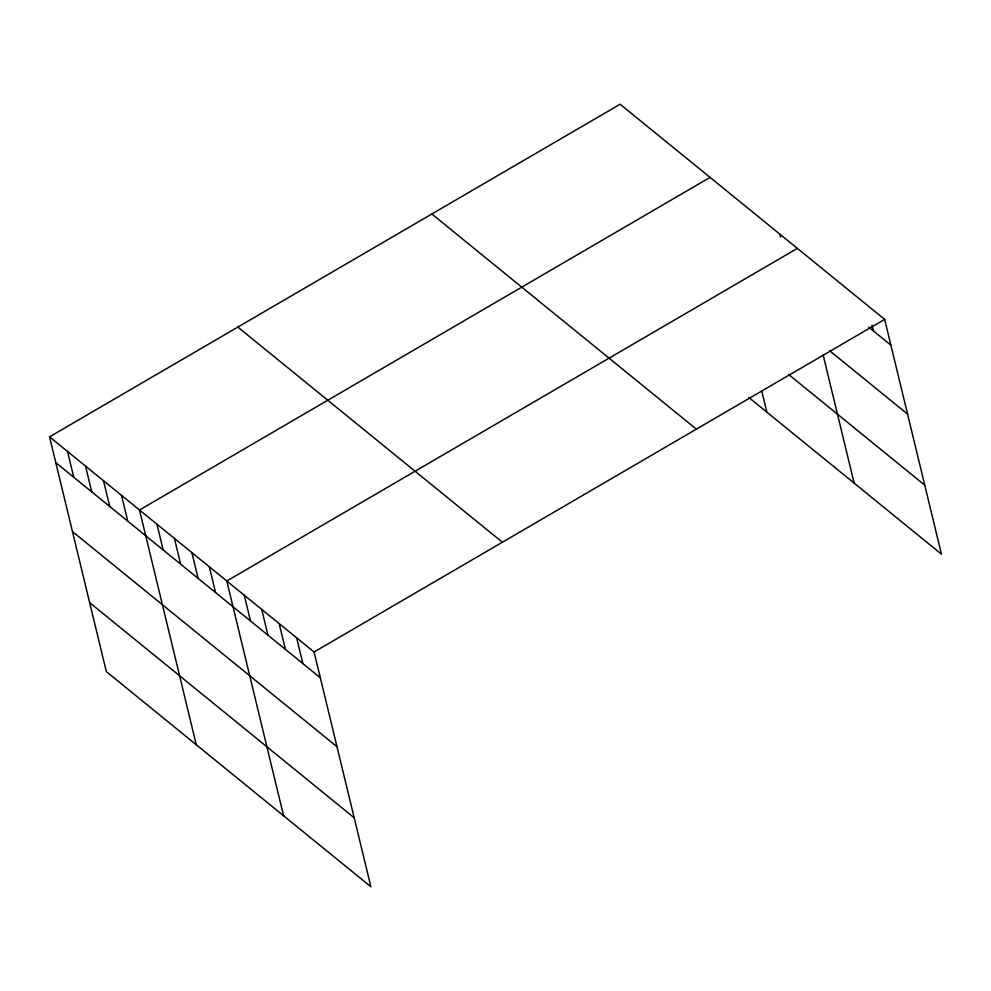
<?xml version="1.0" encoding="UTF-8"?>
<svg xmlns="http://www.w3.org/2000/svg" width="991" height="991" viewBox="0 0 991 991"><rect width="100%" height="100%" fill="white"/><g stroke="black" fill="none" stroke-linecap="round" stroke-linejoin="round"><path stroke-width="1.49" d="M49.55 436.845L314.085 652.004L370.882 886.759L106.347 671.613L49.55 436.845L620.118 104.241L884.653 319.387L941.45 554.155L748.862 397.515M710.064 177.389L139.496 510.006L196.292 744.761M797.359 248.394L226.79 580.999L283.587 815.766M314.085 652.004L884.653 319.387M868.773 327.166L890.884 345.153M829.591 350.69L907.57 414.114M788.576 374.425L924.764 485.181M431.828 214.006L696.363 429.153M237.84 327.092L502.375 542.238M55.781 462.611L320.316 677.757M72.467 531.585L337.002 746.731M89.661 602.639L354.196 817.786M872.043 325.221L873.43 330.944M823.137 354.964L854.155 483.15M779.892 234.186L780.586 237.047M761.645 390.603L766.848 412.157M296.631 637.795L302.862 663.561M279.165 623.599L285.408 649.365M261.711 609.403L267.942 635.157M244.257 595.195L250.488 620.961M209.336 566.802L215.567 592.568M191.87 552.606L198.101 578.36M174.416 538.398L180.647 564.164M156.95 524.202L163.181 549.968M121.509 495.376L127.74 521.13M103.51 480.746L109.753 506.5M85.523 466.117L91.754 491.87M67.537 451.487L73.768 477.241"/></g></svg>
